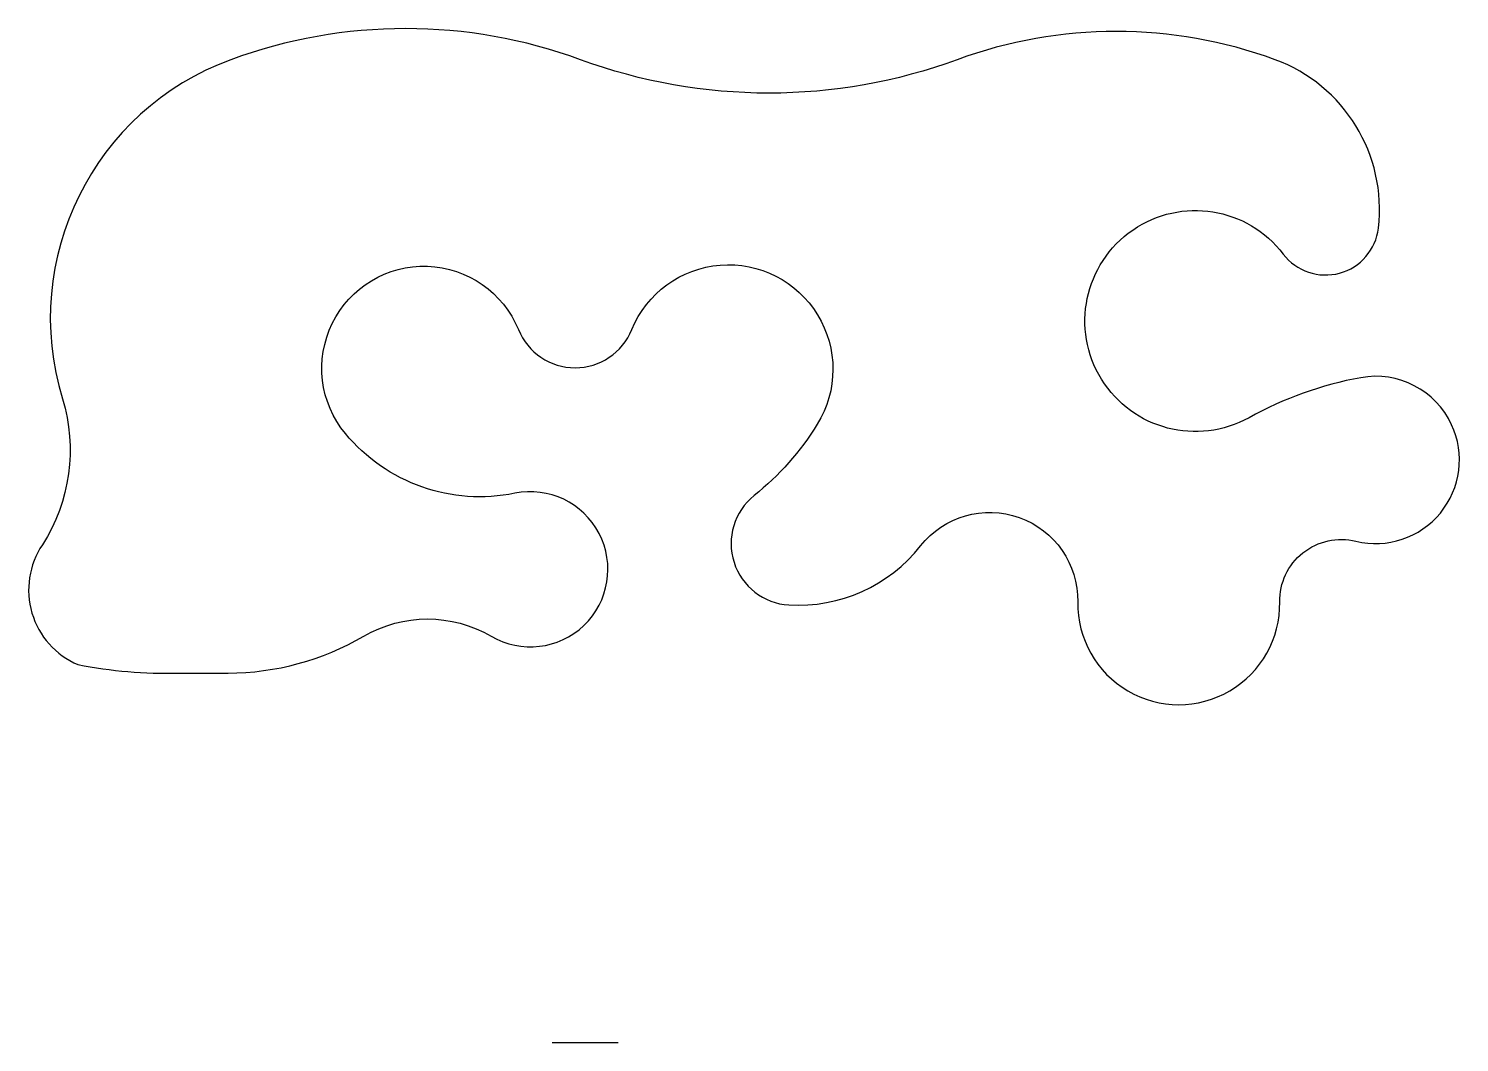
# Model space of a CAD drawing. Header units: metres. Extents: x -4.5 to 38.8, y -11.2 to 19.5.
import ezdxf

# ---------------------------------------------------------------- set-up
doc = ezdxf.new("R2010")
doc.units = ezdxf.units.M
doc.header["$MEASUREMENT"] = 0

msp = doc.modelspace()

# ---------------------------------------------------------------- linework, layer by layer
msp.add_line((11.317, -11.183), (13.317, -11.183))
msp.add_lwpolyline([(0, 0), (1.5, 0, 0.133025), (5.608, 1.113, -0.270844), (9.473, 1.113, 1.452843), (10.189, 5.441, -0.276502), (5.054, 7.248, -1.165144), (10.296, 10.396, 0.671217), (13.732, 10.396, -1.086217), (19.35, 7.534, -0.085477), (17.435, 5.37, 0.686803), (18.491, 2.061, 0.244583), (22.481, 3.849, -0.716979), (27.241, 2.15, 1.016302), (33.36, 2.15, -0.491317), (35.668, 3.992, 0.628443), (38.567, 7.516, 0.341933), (35.814, 8.942, 0.081692), (32.43, 7.731, -2.187825), (33.467, 12.685, 0.674283), (36.348, 13.472, 0.347248), (33.217, 18.57, 0.177588), (23.591, 18.57, -0.177588), (12.175, 18.57, 0.177588), (1.583, 18.57, 0.398415), (-3.517, 8.303, -0.220533), (-4.125, 3.885, 0.469961), (-3.05, 0.254, 0.055423)], format="xyb", close=True)

doc.saveas('drawing.dxf')
